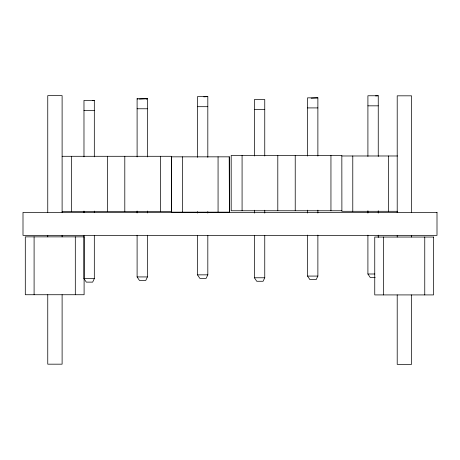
<?xml version="1.0" encoding="UTF-8"?>
<svg xmlns="http://www.w3.org/2000/svg" width="460" height="460" viewBox="0 0 460 460"><rect width="100%" height="100%" fill="white"/><g stroke="black" fill="none" stroke-linecap="round" stroke-linejoin="round"><path stroke-width="0.69" d="M94.317 235.514L94.317 278.633L92.661 282.124L86.307 282.124L83.979 278.633L83.979 235.514M147.441 235.255L147.441 276.931L145.785 280.427L139.432 280.427L137.103 276.931L137.103 235.255M207.816 235.324L207.816 274.85L206.155 278.34L199.807 278.34L197.478 274.85L197.478 235.324M264.753 235.376L264.753 277.771L263.091 281.267L256.737 281.267L254.409 277.771L254.409 235.376M317.877 235.112L317.877 276.075L316.216 279.565L309.862 279.565L307.533 276.075L307.533 235.112M146.493 99.216L147.441 98.699L147.441 156.923M92.299 100.51L94.317 100.401L94.317 156.826M139.351 99.141L147.441 98.699L137.103 98.699L137.103 156.923M203.774 96.836L207.816 96.617L207.816 157.343M311.132 98.21L317.877 97.842L317.877 156.066M375.55 95.904L378.252 95.76L378.252 156.48M378.252 95.76L367.908 95.76L367.908 156.48M207.816 96.617L197.478 96.617L197.478 157.343M317.877 97.842L307.533 97.842L307.533 156.066M94.317 100.401L83.979 100.401L83.979 156.826M367.908 105.834L378.252 105.834M197.478 106.691L207.816 106.691M307.533 107.916L317.877 107.916M137.103 108.773L147.441 108.773M254.409 109.618L264.753 109.618M83.979 110.475L94.317 110.475M341.889 155.98L397.549 155.98M62.123 156.296L171.407 156.296L171.407 211.617L62.123 211.617M341.837 210.761L231.19 210.761L231.19 155.44L341.837 155.44L341.889 211.301L397.549 211.301M229.419 212.158L171.459 212.158L171.459 156.837L229.419 156.837L229.419 212.158L229.206 156.837M367.908 235.186L367.908 273.993L374.802 273.993M197.478 274.85L207.816 274.85M307.533 276.075L317.877 276.075M137.103 276.931L147.441 276.931M375.176 277.483L370.237 277.483L367.908 273.993M254.409 277.771L264.753 277.771M83.979 278.633L94.317 278.633M137.103 98.699L138 99.216M424.758 237.044L424.758 294.917M411.562 212.669L411.562 95.824L397.21 95.824L397.21 212.669M411.562 235.606L411.562 237.044M411.562 294.917L411.562 364.36L397.21 364.36L397.21 294.917M397.21 235.606L397.21 237.044M388.499 155.98L388.499 211.301M383.548 237.044L383.548 294.917M378.252 210.749L378.252 213.089M378.252 235.186L378.252 237.446M367.908 210.749L367.908 213.089M352.78 155.98L352.78 211.301M330.947 155.44L330.947 210.761M317.877 210.157L317.877 213.02M307.533 210.157L307.533 213.02M295.228 155.44L295.228 210.761M277.8 155.44L277.8 210.761M264.753 155.969L264.753 99.538L254.409 99.538L254.409 155.969M264.753 210.226L264.753 213.095M254.409 210.226L254.409 213.095M242.081 155.44L242.081 210.761M218.069 156.837L218.069 212.158M207.816 211.611L207.816 213.049M197.478 211.611L197.478 213.049M182.35 156.837L182.35 212.158M160.517 156.296L160.517 211.617M147.441 211.013L147.441 212.974M137.103 211.013L137.103 212.974M124.798 156.296L124.798 211.617M107.37 156.296L107.37 211.617M94.317 211.083L94.317 212.71M83.979 211.083L83.979 212.71M75.308 236.86L75.308 294.733M71.651 156.296L71.651 211.617M62.111 212.486L62.111 95.64L47.754 95.64L47.754 212.486M62.111 235.422L62.111 236.86M62.111 294.733L62.111 364.176L47.754 364.176L47.754 294.733M47.754 235.422L47.754 236.86M34.097 236.86L34.097 294.733M437 212.376L23 212.376L23 235.376L437 235.376L437 212.376M84.099 236.86L25.3 236.86L25.3 294.733L84.099 294.733L84.099 236.86M433.556 237.044L374.75 237.044L374.75 294.917L433.556 294.917L433.556 237.044"/></g></svg>
